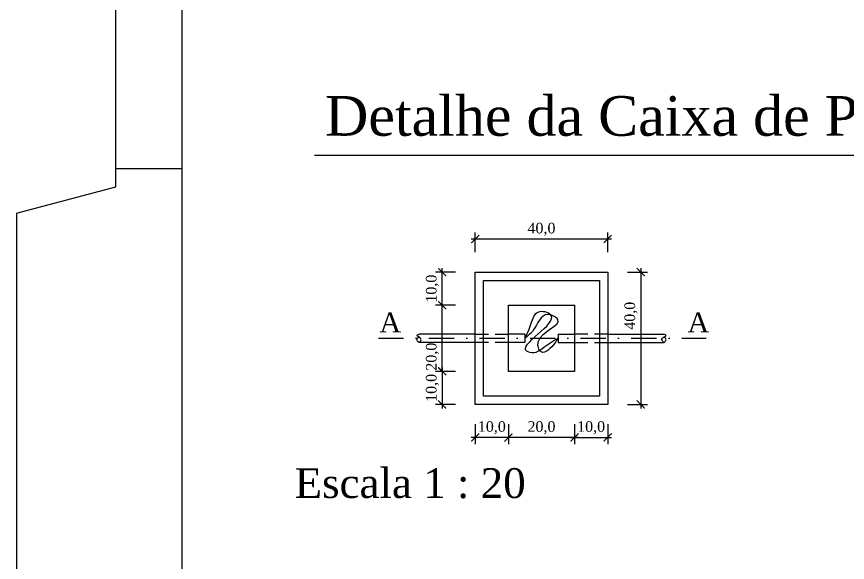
# Model space of a CAD drawing. Header units: millimetres. Extents: x 8900 to 13100, y 733 to 4033.
# Drawn here: x 8900 to 9527, y 1921 to 2333 of the extents above; entities that cross this region are included whole.
import ezdxf
from ezdxf.enums import TextEntityAlignment as Align

# ---------------------------------------------------------------- set-up
doc = ezdxf.new("R2010")
doc.units = ezdxf.units.MM
doc.linetypes.add('DASHDOT', pattern=[25.4, 12.7, -6.35, 0, -6.35])
doc.linetypes.add('HIDDEN', pattern=[0.375, 0.25, -0.125])
for name, color, linetype in [('002 - 0.150', 2, 'Continuous'), ('003 - 0.250', 3, 'Continuous'), ('004 - 0.350', 4, 'Continuous'), ('006 - 0.500', 6, 'Continuous'), ('010 - 0.050', 10, 'Continuous'), ('014 - 1.000', 14, 'Continuous')]:
    doc.layers.add(name, color=color, linetype=linetype)
doc.styles.add('style1', font='BOOKOS.TTF')
doc.styles.add('style2', font='BOOKOSBI.TTF')
doc.styles.add('style4', font='romantic.ttf')
doc.dimstyles.new('Externa', dxfattribs={"dimtxt": 10, "dimasz": 6, "dimexe": 5, "dimexo": 15, "dimgap": 2.5, "dimtad": 1, "dimdec": 1, "dimzin": 4, "dimtxsty": 'style4', "dimblk": 'ARCHTICK', "dimcen": 6, "dimdle": 3, "dimclrd": 256, "dimclre": 256, "dimclrt": 256, "dimadec": 4, "dimazin": 1, "dimtfac": 1, "dimtdec": 1, "dimtmove": 0, "dimatfit": 3, "dimldrblk": 'ARCHTICK', "dimfxl": 1, "dimlwd": -1, "dimlwe": -1, "dimarcsym": 0})

# ---------------------------------------------------------------- blocks, each defined once
blk = doc.blocks.new('_ArchTick')
at = {"color": 0, "const_width": 0.15}
blk.add_lwpolyline([(-0.5, -0.5), (0.5, 0.5)], dxfattribs=at)
blk = doc.blocks.new('*D3')
at = {"layer": '010 - 0.050', "ltscale": 2.5}
for p, q in [((9361.19, 2139.95), (9376.19, 2139.95)), ((9371.19, 2142.95), (9371.19, 2036.95)), ((9361.19, 2039.95), (9376.19, 2039.95))]:
    blk.add_line(p, q, dxfattribs=at)
at = {"layer": 'DefPoints', "color": 0, "ltscale": 2.5}
for p in [(9346.19, 2139.95), (9346.19, 2039.95), (9371.19, 2039.95)]:
    blk.add_point(p, dxfattribs=at)
at = {"layer": '010 - 0.050', "ltscale": 2.5, "xscale": 6, "yscale": 6, "zscale": 6}
for p, rotation in [((9371.19, 2139.95), 90), ((9371.19, 2039.95), 270)]:
    blk.add_blockref('_ArchTick', p, dxfattribs=dict(at, rotation=rotation))
at = {"layer": '010 - 0.050', "ltscale": 2.5, "insert": (9363.84, 2106.95), "char_height": 8, "attachment_point": 5, "rotation": 90, "style": 'style4'}
blk.add_mtext('40,0', dxfattribs=at)
blk = doc.blocks.new('*D4')
at = {"layer": '010 - 0.050', "ltscale": 2.5}
for p, q in [((9231.19, 2139.95), (9216.19, 2139.95)), ((9221.19, 2111.95), (9221.19, 2142.95)), ((9231.19, 2114.95), (9216.19, 2114.95))]:
    blk.add_line(p, q, dxfattribs=at)
at = {"layer": 'DefPoints', "color": 0, "ltscale": 2.5}
for p in [(9221.19, 2139.95), (9246.19, 2139.95), (9246.19, 2114.95)]:
    blk.add_point(p, dxfattribs=at)
at = {"layer": '010 - 0.050', "ltscale": 2.5, "xscale": 6, "yscale": 6, "zscale": 6}
for p, rotation in [((9221.19, 2139.95), 90), ((9221.19, 2114.95), 270)]:
    blk.add_blockref('_ArchTick', p, dxfattribs=dict(at, rotation=rotation))
at = {"layer": '010 - 0.050', "ltscale": 2.5, "insert": (9213.84, 2127.45), "char_height": 8, "attachment_point": 5, "rotation": 90, "style": 'style4'}
blk.add_mtext('10,0', dxfattribs=at)
blk = doc.blocks.new('*D5')
at = {"layer": '010 - 0.050', "ltscale": 2.5}
for p, q in [((9246.19, 2024.95), (9246.19, 2009.95)), ((9271.19, 2024.95), (9271.19, 2009.95)), ((9274.19, 2014.95), (9243.19, 2014.95))]:
    blk.add_line(p, q, dxfattribs=at)
at = {"layer": 'DefPoints', "color": 0, "ltscale": 2.5}
for p in [(9246.19, 2039.95), (9271.19, 2039.95), (9246.19, 2014.95)]:
    blk.add_point(p, dxfattribs=at)
at = {"layer": '010 - 0.050', "ltscale": 2.5, "xscale": 6, "yscale": 6, "zscale": 6, "rotation": 180}
blk.add_blockref('_ArchTick', (9246.19, 2014.95), dxfattribs=at)
at = {"layer": '010 - 0.050', "ltscale": 2.5, "xscale": 6, "yscale": 6, "zscale": 6}
blk.add_blockref('_ArchTick', (9271.19, 2014.95), dxfattribs=at)
at = {"layer": '010 - 0.050', "ltscale": 2.5, "insert": (9258.69, 2022.3), "char_height": 8, "attachment_point": 5, "style": 'style4'}
blk.add_mtext('10,0', dxfattribs=at)
blk = doc.blocks.new('*D6')
at = {"layer": '010 - 0.050', "ltscale": 2.5}
for p, q in [((9321.19, 2024.95), (9321.19, 2009.95)), ((9346.19, 2024.95), (9346.19, 2009.95)), ((9318.19, 2014.95), (9349.19, 2014.95))]:
    blk.add_line(p, q, dxfattribs=at)
at = {"layer": 'DefPoints', "color": 0, "ltscale": 2.5}
for p in [(9321.19, 2039.95), (9346.19, 2039.95), (9346.19, 2014.95)]:
    blk.add_point(p, dxfattribs=at)
at = {"layer": '010 - 0.050', "ltscale": 2.5, "xscale": 6, "yscale": 6, "zscale": 6, "rotation": 180}
blk.add_blockref('_ArchTick', (9321.19, 2014.95), dxfattribs=at)
at = {"layer": '010 - 0.050', "ltscale": 2.5, "xscale": 6, "yscale": 6, "zscale": 6}
blk.add_blockref('_ArchTick', (9346.19, 2014.95), dxfattribs=at)
at = {"layer": '010 - 0.050', "ltscale": 2.5, "insert": (9333.69, 2022.3), "char_height": 8, "attachment_point": 5, "style": 'style4'}
blk.add_mtext('10,0', dxfattribs=at)
blk = doc.blocks.new('*D7')
at = {"layer": '010 - 0.050', "ltscale": 2.5}
for p, q in [((9271.19, 2024.95), (9271.19, 2009.95)), ((9321.19, 2024.95), (9321.19, 2009.95)), ((9324.19, 2014.95), (9268.19, 2014.95))]:
    blk.add_line(p, q, dxfattribs=at)
at = {"layer": 'DefPoints', "color": 0, "ltscale": 2.5}
for p in [(9271.19, 2039.95), (9321.19, 2039.95), (9271.19, 2014.95)]:
    blk.add_point(p, dxfattribs=at)
at = {"layer": '010 - 0.050', "ltscale": 2.5, "xscale": 6, "yscale": 6, "zscale": 6, "rotation": 180}
blk.add_blockref('_ArchTick', (9271.19, 2014.95), dxfattribs=at)
at = {"layer": '010 - 0.050', "ltscale": 2.5, "xscale": 6, "yscale": 6, "zscale": 6}
blk.add_blockref('_ArchTick', (9321.19, 2014.95), dxfattribs=at)
at = {"layer": '010 - 0.050', "ltscale": 2.5, "insert": (9296.19, 2022.3), "char_height": 8, "attachment_point": 5, "style": 'style4'}
blk.add_mtext('20,0', dxfattribs=at)
blk = doc.blocks.new('*D8')
at = {"layer": '010 - 0.050', "ltscale": 2.5}
for p, q in [((9221.19, 2114.95), (9221.19, 2120.95)), ((9231.19, 2114.95), (9216.19, 2114.95)), ((9221.19, 2064.95), (9221.19, 2114.95)), ((9231.19, 2064.95), (9216.19, 2064.95)), ((9221.19, 2064.95), (9221.19, 2058.95))]:
    blk.add_line(p, q, dxfattribs=at)
at = {"layer": 'DefPoints', "color": 0, "ltscale": 2.5}
for p in [(9221.19, 2114.95), (9246.19, 2114.95), (9246.19, 2064.95)]:
    blk.add_point(p, dxfattribs=at)
at = {"layer": '010 - 0.050', "ltscale": 2.5, "xscale": 6, "yscale": 6, "zscale": 6}
for p, rotation in [((9221.19, 2114.95), 270), ((9221.19, 2064.95), 90)]:
    blk.add_blockref('_ArchTick', p, dxfattribs=dict(at, rotation=rotation))
at = {"layer": '010 - 0.050', "ltscale": 2.5, "insert": (9213.84, 2076.02), "char_height": 8, "attachment_point": 5, "rotation": 90, "style": 'style4'}
blk.add_mtext('20,0', dxfattribs=at)
blk = doc.blocks.new('*D9')
at = {"layer": '010 - 0.050', "ltscale": 2.5}
for p, q in [((9231.19, 2064.95), (9216.19, 2064.95)), ((9221.19, 2067.95), (9221.19, 2036.95)), ((9231.19, 2039.95), (9216.19, 2039.95))]:
    blk.add_line(p, q, dxfattribs=at)
at = {"layer": 'DefPoints', "color": 0, "ltscale": 2.5}
for p in [(9246.19, 2064.95), (9221.19, 2039.95), (9246.19, 2039.95)]:
    blk.add_point(p, dxfattribs=at)
at = {"layer": '010 - 0.050', "ltscale": 2.5, "xscale": 6, "yscale": 6, "zscale": 6}
for p, rotation in [((9221.19, 2064.95), 90), ((9221.19, 2039.95), 270)]:
    blk.add_blockref('_ArchTick', p, dxfattribs=dict(at, rotation=rotation))
at = {"layer": '010 - 0.050', "ltscale": 2.5, "insert": (9213.84, 2052.45), "char_height": 8, "attachment_point": 5, "rotation": 90, "style": 'style4'}
blk.add_mtext('10,0', dxfattribs=at)
blk = doc.blocks.new('*D10')
at = {"layer": '010 - 0.050', "ltscale": 2.5}
for p, q in [((9349.19, 2164.95), (9243.19, 2164.95)), ((9246.19, 2154.95), (9246.19, 2169.95)), ((9346.19, 2154.95), (9346.19, 2169.95))]:
    blk.add_line(p, q, dxfattribs=at)
at = {"layer": 'DefPoints', "color": 0, "ltscale": 2.5}
for p in [(9246.19, 2164.95), (9246.19, 2139.95), (9346.19, 2139.95)]:
    blk.add_point(p, dxfattribs=at)
at = {"layer": '010 - 0.050', "ltscale": 2.5, "xscale": 6, "yscale": 6, "zscale": 6, "rotation": 180}
blk.add_blockref('_ArchTick', (9246.19, 2164.95), dxfattribs=at)
at = {"layer": '010 - 0.050', "ltscale": 2.5, "xscale": 6, "yscale": 6, "zscale": 6}
blk.add_blockref('_ArchTick', (9346.19, 2164.95), dxfattribs=at)
at = {"layer": '010 - 0.050', "ltscale": 2.5, "insert": (9296.19, 2172.3), "char_height": 8, "attachment_point": 5, "style": 'style4'}
blk.add_mtext('40,0', dxfattribs=at)

msp = doc.modelspace()

# ---------------------------------------------------------------- linework, layer by layer
at = {"layer": '002 - 0.150'}
for p, q in [((8974.75, 2204.55), (8974.75, 4032.94)), ((8899.75, 2184.45), (8974.75, 2204.55)), ((8899.75, 2184.45), (8899.75, 766.44))]:
    msp.add_line(p, q, dxfattribs=at)
at = {"layer": '002 - 0.150', "ltscale": 2.5}
for p, q in [((9024.75, 2217.94), (8974.75, 2217.94)), ((9246.19, 2093.08), (9203.69, 2093.08)), ((9283.69, 2093.08), (9271.19, 2093.08)), ((9283.69, 2093.08), (9283.69, 2086.83)), ((9308.69, 2093.08), (9321.19, 2093.08)), ((9308.69, 2093.08), (9308.69, 2086.83)), ((9346.19, 2093.08), (9388.69, 2093.08)), ((9246.19, 2086.83), (9203.69, 2086.83)), ((9283.69, 2086.83), (9271.19, 2086.83)), ((9308.69, 2086.83), (9321.19, 2086.83)), ((9346.19, 2086.83), (9388.69, 2086.83))]:
    msp.add_line(p, q, dxfattribs=at)
at = {"layer": '002 - 0.150', "linetype": 'HIDDEN', "ltscale": 40}
for p, q in [((9246.19, 2093.08), (9271.19, 2093.08)), ((9346.19, 2093.08), (9321.19, 2093.08)), ((9271.19, 2086.83), (9246.19, 2086.83)), ((9321.19, 2086.83), (9346.19, 2086.83))]:
    msp.add_line(p, q, dxfattribs=at)
at = {"layer": '002 - 0.150', "ltscale": 2.5}
for points in [[(9203.69, 2086.83), (9202.93, 2087.49), (9201.41, 2088.81), (9202.76, 2090.32), (9203.69, 2090.89)], [(9388.69, 2086.83), (9389.45, 2087.49), (9390.97, 2088.81), (9389.63, 2090.32), (9388.69, 2090.89)]]:
    msp.add_open_spline(points, degree=3, dxfattribs=at)
for points in [[(9203.69, 2086.83), (9205.26, 2088.86), (9203.69, 2090.89), (9202.13, 2091.98), (9203.69, 2093.08)], [(9388.69, 2086.83), (9387.13, 2088.86), (9388.69, 2090.89), (9390.26, 2091.98), (9388.69, 2093.08)]]:
    msp.add_spline(points, degree=3, dxfattribs=at)
at = {"layer": '003 - 0.250', "ltscale": 2.5}
for p, q in [((9271.19, 2064.95), (9271.19, 2114.95)), ((9271.19, 2114.95), (9321.19, 2114.95)), ((9321.19, 2114.95), (9321.19, 2064.95)), ((9321.19, 2064.95), (9271.19, 2064.95))]:
    msp.add_line(p, q, dxfattribs=at)
at = {"layer": '004 - 0.350', "ltscale": 2.5}
for p, q in [((9246.19, 2039.95), (9246.19, 2139.95)), ((9246.19, 2139.95), (9346.19, 2139.95)), ((9346.19, 2139.95), (9346.19, 2039.95)), ((9346.19, 2039.95), (9246.19, 2039.95))]:
    msp.add_line(p, q, dxfattribs=at)
at = {"layer": '004 - 0.350', "ltscale": 40}
for p, q in [((9252.44, 2046.2), (9252.44, 2133.7)), ((9252.44, 2133.7), (9339.94, 2133.7)), ((9339.94, 2133.7), (9339.94, 2046.2)), ((9339.94, 2046.2), (9252.44, 2046.2))]:
    msp.add_line(p, q, dxfattribs=at)
at = {"layer": '006 - 0.500'}
msp.add_line((9956.8, 2228.07), (9124.75, 2228.07), dxfattribs=at)
at = {"layer": '006 - 0.500', "linetype": 'DASHDOT', "ltscale": 1.5}
msp.add_line((9172.97, 2089.95), (9420.58, 2089.95), dxfattribs=at)
at = {"layer": '006 - 0.500', "ltscale": 2.5}
for points in [[(9308.69, 2089.95), (9296.37, 2081.8), (9290.32, 2078.93), (9285.17, 2080.13), (9303.36, 2107.52), (9293.37, 2109.54), (9288.2, 2101.05), (9283.69, 2089.95)], [(9308.69, 2089.95), (9306.36, 2086.33), (9295.89, 2079.57), (9293.77, 2087.3), (9308.66, 2104.15), (9300.95, 2107.88), (9290, 2095.98), (9283.69, 2089.95)]]:
    msp.add_spline(points, degree=3, dxfattribs=at)
at = {"layer": '014 - 1.000'}
msp.add_lwpolyline([(9024.75, 3982.94), (13049.75, 3982.94), (13049.75, 782.94), (9024.75, 782.94)], close=True, dxfattribs=at)

# ---------------------------------------------------------------- texts
at = {"layer": '010 - 0.050', "style": 'style2'}
for s, height, p in [('Detalhe da Caixa de Passagem - CP', 30, (9132.69, 2243.04, -416.7)), ('Escala 1 : 20', 22.5, (9109.69, 1969.22, -416.7))]:
    msp.add_text(s, height=height, dxfattribs=at).set_placement(p)
at = {"layer": '010 - 0.050', "ltscale": 2.5, "style": 'style1'}
for p in [(9181.97, 2089.95), (9414.7, 2089.95)]:
    msp.add_text('A', height=15, dxfattribs=at).set_placement(p, align=Align.BOTTOM_CENTER)

# ---------------------------------------------------------------- dimensions: what is measured, and where the dimension line sits
at = {"layer": '010 - 0.050', "ltscale": 2.5}
for base, p1, p2, text, picture, middle in [((9246.19, 2164.95), (9346.19, 2139.95), (9246.19, 2139.95), '40,0', '*D10', (9296.19, 2172.3)), ((9271.19, 2014.95), (9321.19, 2039.95), (9271.19, 2039.95), '20,0', '*D7', (9296.19, 2022.3)), ((9346.19, 2014.95), (9321.19, 2039.95), (9346.19, 2039.95), '10,0', '*D6', (9333.69, 2022.3))]:
    dim = msp.add_linear_dim(base=base, p1=p1, p2=p2, text=text, dimstyle='Externa', override={"dimtxt": 8}, dxfattribs=at)
    dim.commit()
    dim.dimension.update_dxf_attribs({"geometry": picture, "text_midpoint": middle})
for base, p1, p2, picture, middle in [((9221.19, 2139.95), (9246.19, 2114.95), (9246.19, 2139.95), '*D4', (9213.84, 2127.45)), ((9221.19, 2039.95), (9246.19, 2064.95), (9246.19, 2039.95), '*D9', (9213.84, 2052.45))]:
    dim = msp.add_linear_dim(base=base, p1=p1, p2=p2, angle=90, text='10,0', dimstyle='Externa', override={"dimtxt": 8}, dxfattribs=at)
    dim.commit()
    dim.dimension.update_dxf_attribs({"geometry": picture, "text_midpoint": middle})
for base, p1, p2, text, picture, middle in [((9371.19, 2039.95), (9346.19, 2139.95), (9346.19, 2039.95), '40,0', '*D3', (9371.19, 2106.95)), ((9221.19, 2114.95), (9246.19, 2064.95), (9246.19, 2114.95), '20,0', '*D8', (9221.19, 2076.02))]:
    dim = msp.add_linear_dim(base=base, p1=p1, p2=p2, angle=90, text=text, dimstyle='Externa', override={"dimtxt": 8}, dxfattribs=at)
    dim.commit()
    dim.dimension.update_dxf_attribs({"geometry": picture, "text_midpoint": middle, "dimtype": 160})
dim = msp.add_linear_dim(base=(9246.19, 2014.95), p1=(9271.19, 2039.95), p2=(9246.19, 2039.95), text='10,0', dimstyle='Externa', override={"dimtxt": 8}, dxfattribs=at)
dim.commit()
dim.dimension.update_dxf_attribs({"geometry": '*D5', "text_midpoint": (9258.69, 2014.95), "dimtype": 160})

doc.saveas('drawing.dxf')
